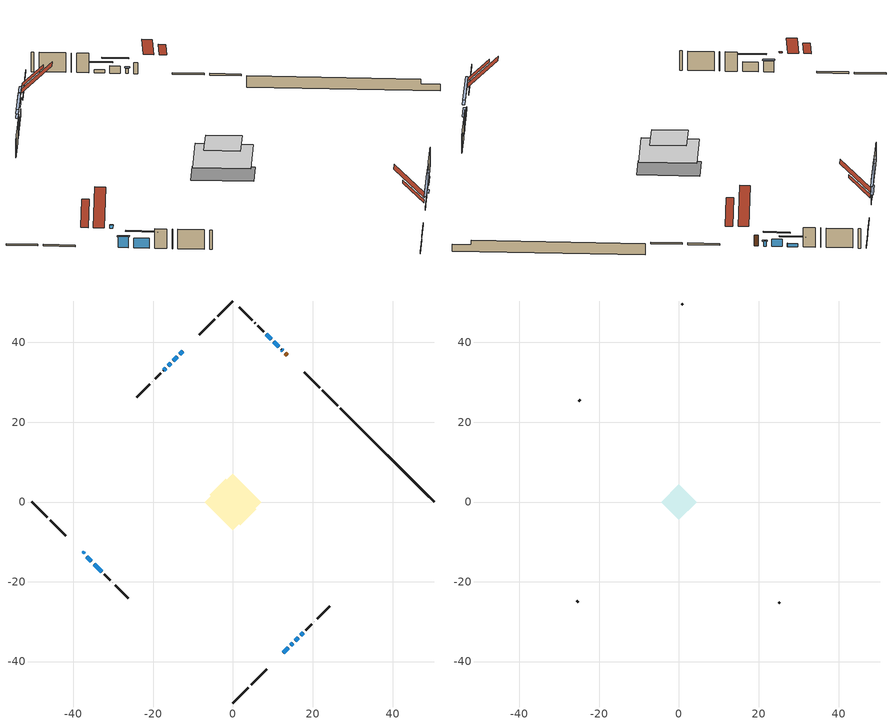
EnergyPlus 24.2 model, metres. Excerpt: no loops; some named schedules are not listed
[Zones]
conditioned space
 floor adiabatic (AdiabaticFloorConstruction): -7.03,0 0,7.03 7.03,0 0,-7.03 z1.83
 floor foundation (Slab1 construction): -5.88,1.78 -1.78,5.88 5.88,-1.78 1.78,-5.88 z-1.52
 wall outside (RimJoist1 construction): 0,-50.4 3.88,-46.52 / -50.4,0 -46.52,-3.88 / 0,50.4 -3.88,46.52 / 26.23,24.17 22.35,28.05 z0.61:0.91
 wall outside (RimJoist2 construction): 4.54,-45.87 8.42,-41.99 / -45.87,-4.54 -41.99,-8.42 / -4.54,45.87 -8.42,41.99 / 21.69,28.71 17.82,32.59 z0.61:0.91
 wall outside (AdiabaticWallConstruction 1): 13.61,36.79 13.14,37.26 z0.61:2.64
 wall outside (AdiabaticWallConstruction): -12.62,37.78 -13.3,37.1 / 15.65,-34.75 16.34,-34.06 z0.61:1.75; -13.96,36.44 -15,35.4 z0.61:1.17; -15.66,34.75 -16.27,34.13 z0.61:1.15; -16.92,33.48 -17.43,32.97 / 14.5,-35.91 15,-35.4 z0.61:0.99; 12.62,-37.78 13.84,-36.56 z0.61:1.14; 12.49,37.92 12.16,38.24 z0.61:1.5; -36.73,-13.67 -35.51,-14.9 z0.61:2.64; 11.51,38.9 10.23,40.17 z0.61:1.96; 9.57,40.83 8.32,42.09 z0.61:1.2; 16.99,-33.41 17.61,-32.8 z0.61:1.73; -34.85,-15.55 -32.95,-17.46 z0.61:2.44
 wall outside (Wall1 construction): 18.26,-32.14 19.74,-30.67 / -32.29,-18.11 -30.81,-19.59 / -18.08,32.32 -19.56,30.84 / 7.66,42.74 6.19,44.22 z0.61:4.27
 wall outside (Wall2 construction): 20.39,-30.01 20.42,-29.98 / -30.16,-20.25 -30.13,-20.27 / -20.22,30.19 -20.24,30.16 / 5.53,44.87 5.5,44.9 z0.61:4.27
 wall outside (Wall3 construction): 21.08,-29.32 24.3,-26.11 / -29.47,-20.93 -26.25,-24.15 / -20.9,29.5 -24.12,26.29 / 4.84,45.56 1.63,48.78 z0.61:4.27
 wall foundation (FoundationWall1 construction): 26.89,23.51,-1.52 26.89,23.51,0.61 48.05,2.35,0.61 48.05,2.35,-0.21 50.4,0,-0.21 50.4,0,-1.52
 window (WindowConstruction): -12.62,37.78 -13.3,37.1 z0.61:1.75
 window (WindowConstruction 8): -13.96,36.44 -15,35.4 z0.61:1.17
 window (WindowConstruction 9): -15.66,34.74 -16.27,34.13 z0.61:1.14
 window (WindowConstruction 10): -16.93,33.48 -17.43,32.98 z0.61:0.99
 window (WindowConstruction 11): 12.62,-37.78 13.84,-36.56 z0.61:1.14
 window (WindowConstruction 12): 14.5,-35.91 15,-35.4 z0.61:0.99
 window (WindowConstruction 1): 15.66,-34.75 16.34,-34.06 z0.61:1.75
 window (WindowConstruction 7): 12.49,37.92 12.16,38.24 z0.61:1.5
 window (WindowConstruction 2): -36.73,-13.68 -35.51,-14.9 z0.61:2.64
 window (WindowConstruction 3): 11.51,38.9 10.23,40.17 z0.61:1.96
 window (WindowConstruction 4): 9.57,40.83 8.32,42.09 z0.61:1.2
 window (WindowConstruction 5): 17,-33.41 17.61,-32.8 z0.61:1.73
 window (WindowConstruction 6): -34.85,-15.55 -32.95,-17.46 z0.61:2.44
 door (Door): 13.61,36.79 13.14,37.26 z0.61:2.64
 ceiling adiabatic (AdiabaticFloorConstruction): 0,-7.03 7.03,0 0,7.03 -7.03,0 z1.83
 roof outside (Roof1 construction): 9.99,-40.42,4.27 7.4,-37.84,7.92 6.49,-38.75,7.92 9.07,-41.33,4.27; -40.42,-9.99,4.27 -37.84,-7.4,7.92 -38.75,-6.49,7.92 -41.33,-9.07,4.27; -9.99,40.42,4.27 -7.4,37.84,7.92 -6.49,38.75,7.92 -9.07,41.33,4.27; 16.25,34.16,4.27 13.66,31.58,7.92 14.58,30.66,7.92 17.16,33.24,4.27
 roof outside (AdiabaticRoofConstruction): -37.38,-13.02,4.27 -37.1,-12.74,4.67 -37.5,-12.34,4.67 -37.79,-12.62,4.27
 skylight (SkylightConstruction): -37.38,-13.02,4.27 -37.1,-12.74,4.67 -37.5,-12.34,4.67 -37.78,-12.62,4.27
attic - vented
 floor to conditioned space (Floor1 construction Reversed): -4.44,0 0,4.44 4.44,0 0,-4.44 z4.27
 wall outside (Wall4 construction): 24.95,-25.45 25.27,-25.14 / -25.6,-24.81 -25.29,-25.12 / -24.77,25.63 -25.09,25.32 / 0.97,49.43 0.66,49.75 z0.61:4.27
 roof outside (Roof2 construction): 11.96,-38.44,4.27 8.23,-34.7,9.55 6.91,-36.02,9.55 10.64,-39.76,4.27; -38.44,-11.96,4.27 -34.7,-8.23,9.55 -36.02,-6.91,9.55 -39.76,-10.64,4.27; -11.96,38.44,4.27 -8.23,34.7,9.55 -6.91,36.02,9.55 -10.64,39.76,4.27; 14.27,36.14,4.27 10.53,32.4,9.55 11.85,31.08,9.55 15.59,34.81,4.27
shading: -14.31,36.09 -11.62,38.79 -11.91,39.08 -14.6,36.39 z3.17; -17.73,32.67 -11.23,39.17 -11.52,39.46 -18.02,32.96 z5.03; -19,31.41 -12.93,37.47 -13.22,37.76 -19.29,31.7 z5; -20.16,30.25 -14.2,36.21 -14.49,36.5 -20.45,30.54 z4.85; 16.57,-33.83 9.89,-40.51 10.18,-40.8 16.86,-34.13 z5; 17.73,-32.68 11.77,-38.63 12.06,-38.93 18.02,-32.97 z4.85; 16.48,-33.92 15.51,-34.89 15.8,-35.18 16.77,-34.21 z1.95; 12.02,38.38 12.63,37.78 12.92,38.07 12.31,38.67 z1.7; -35.36,-15.04 -36.87,-13.53 -37.16,-13.82 -35.65,-15.33 z2.84; 9.23,41.18 12.51,37.89 12.8,38.18 9.52,41.47 z3.38; 7.31,43.09 10.58,39.83 10.87,40.12 7.6,43.38 z2.62; 18.61,-31.79 15.99,-34.41 16.28,-34.7 18.9,-32.08 z3.15; -31.94,-18.46 -35.85,-14.55 -36.14,-14.84 -32.23,-18.75 z3.86
[Building]
Building 1: Terrain=Suburbs
[Site:Location]
Montreal Intl AP_QC: Latitude {deg}=45.47; Longitude {deg}=-73.74; Time Zone {hr}=-5; Elevation {m}=36; Keep Site Location Information=Yes
[Site:GroundTemperature:Shallow]
2.07863, -0.316383, -0.508184, 0.628371, 5.19101, 9.73239, 13.6695, 16.1636, 16.3755, 14.347, 10.5102, 6.10817
[Site:WaterMainsTemperature]
Calculation Method=Schedule; Temperature Schedule=mains temperature schedule
[Material] Roughness=Rough; Thermal Absorptance=0.9
Name | Thickness {m} | Conductivity {W/m-K} | Density {kg/m3} | Specific Heat {J/kg-K} | Solar Absorptance | Visible Absorptance
asphalt or fiberglass shingles | 0.00635 | 0.162714 | 1121.4 | 1465.45 | 0.4 | 0.4
asphalt or fiberglass shingles 1 | 0.00635 | 0.162714 | 1121.4 | 1465.45 | 0.7 | 0.7
ceiling loosefill ins | 0.0846667 | 0.0480833 | 16.02 | 1046.75 | 0.7 | 0.7
ceiling stud and cavity | 0.1397 | 0.112535 | 65.682 | 1177.47 | 0.7 | 0.7
concrete 4.0 in. | 0.1016 | 1.803125 | 2242.8 | 837.4 | 0.7 | 0.7
concrete 8.0 in. | 0.2032 | 1.803125 | 2242.8 | 837.4 | 0.7 | 0.7
door material | 0.04445 | 0.188738 | 512.64 | 1214.23 | 0.7 | 0.7
exterior vertical ins | 0.00103035 | 0.029427 | 32.04 | 1214.23 | 0.7 | 0.7
floor covering | 0.0127 | 0.0433444 | 54.468 | 1339.84 | 0.6 | 0.6
floor rigid ins; roof rigid ins 1; wall rigid ins 1 | 0.512978 | 0.029427 | 32.04 | 1214.23 | 0.7 | 0.7
floor stud and cavity | 0.1397 | 1.75129 | 37.0049 | 1207.88 | 0.7 | 0.7
furniture material conditioned space 1 | 0.1524 | 0.115458 | 640.8 | 1214.23 | 0.6 | 0.6
gypsum board | 0.0127 | 0.160291 | 801 | 837.4 | 0.6 | 0.6
osb sheathing 0.5 in. | 0.0127 | 0.115458 | 512.64 | 1214.23 | 0.7 | 0.7
osb sheathing 0.75 in. | 0.01905 | 0.115458 | 512.64 | 1214.23 | 0.7 | 0.7
osb sheathing 2.0 in. | 0.0508 | 0.115458 | 512.64 | 1214.23 | 0.7 | 0.7
rim joist rigid ins; roof rigid ins; wall rigid ins | 0.051816 | 0.029427 | 32.04 | 1214.23 | 0.7 | 0.7
rim joist stud and cavity | 0.0508 | 0.0451784 | 125.044 | 1163.47 | 0.6 | 0.6
rim joist stud and cavity 1 | 0.0508 | 0.081594 | 125.044 | 1163.47 | 0.6 | 0.6
roof stud and cavity | 0.2032 | 0.14526 | 78.34581 | 1123.46 | 0.7 | 0.7
roof stud and cavity 1 | 0.18415 | 1.7869 | 37.0049 | 1207.88 | 0.6 | 0.6
wall stud and cavity | 0.1397 | 0.101197 | 139.0536 | 1170.24 | 0.7 | 0.7
wall stud and cavity 1 | 0.1397 | 0.108238 | 139.0536 | 1170.24 | 0.7 | 0.7
wall stud and cavity 2 | 0.1397 | 0.370754 | 139.0536 | 1170.24 | 0.7 | 0.7
wall stud and cavity 3 | 0.0889 | 6.1454 | 50.32683 | 1063.81 | 0.6 | 0.6
wall stud and cavity 4 | 0.0889 | 0.380278 | 52.3479 | 1209.89 | 0.7 | 0.7
wall stud and cavity 5 | 0.0889 | 0.391764 | 83.0341 | 1211.67 | 0.7 | 0.7
wood siding | 0.0254 | 0.102417 | 544.68 | 1172.36 | 0.4 | 0.4
wood siding 1 | 0.00254 | 0.102417 | 544.68 | 1172.36 | 0.4 | 0.4
wood siding 2; wood siding 3; wood siding 4 | 0.0254 | 0.102417 | 544.68 | 1172.36 | 0.7 | 0.7
[WindowMaterial:SimpleGlazingSystem]
Name | U-Factor {W/m2-K} | Solar Heat Gain Coefficient
SkylightMaterial | 2.99852 | 0.4456
WindowMaterial | 3.8565 | 0.44
WindowMaterial 1 | 2.19795 | 0.39
WindowMaterial 2 | 3.18138 | 0.46
WindowMaterial 3 | 4.025702 | 0.44
WindowMaterial 4 | 3.98085 | 0.44
WindowMaterial 5 | 1.96572 | 0.44
WindowMaterial 6 | 2.643109 | 0.31
WindowMaterial 7 | 2.4069 | 0.33
WindowMaterial 8 | 2.54488 | 0.29
WindowMaterial 9 | 2.59939 | 0.27
[Construction]
AdiabaticFloorConstruction: floor stud and cavity, floor rigid ins, osb sheathing 0.75 in., floor covering
AdiabaticRoofConstruction: asphalt or fiberglass shingles 1, roof rigid ins 1, osb sheathing 0.75 in., roof stud and cavity 1
AdiabaticWallConstruction: wood siding 3, wall rigid ins 1, wall stud and cavity 4, gypsum board
AdiabaticWallConstruction 1: wood siding 4, wall rigid ins 1, wall stud and cavity 4, gypsum board
Door: door material
Floor1 construction Reversed: gypsum board, ceiling stud and cavity, ceiling loosefill ins
FoundationWall1 construction: concrete 8.0 in.
furniture construction conditioned space 1: furniture material conditioned space 1
PartitionWallConstruction: gypsum board, wall stud and cavity 5, gypsum board
RimJoist1 construction: wood siding 2, osb sheathing 2.0 in., rim joist stud and cavity
RimJoist2 construction: wood siding 2, rim joist rigid ins, osb sheathing 2.0 in., rim joist stud and cavity 1
Roof1 construction: asphalt or fiberglass shingles, roof rigid ins, osb sheathing 0.75 in., roof stud and cavity, gypsum board
Roof2 construction: asphalt or fiberglass shingles
SkylightConstruction: SkylightMaterial
Slab1 construction: concrete 4.0 in.
Wall1 construction: wood siding, osb sheathing 0.5 in., wall stud and cavity, gypsum board
Wall2 construction: wood siding, osb sheathing 0.5 in., wall stud and cavity 1, gypsum board
Wall3 construction: wood siding, wall rigid ins, osb sheathing 0.5 in., wall stud and cavity 2, gypsum board
Wall4 construction: wood siding 1, wall stud and cavity 3
WindowConstruction; WindowConstruction 1: WindowMaterial
WindowConstruction 10; WindowConstruction 12: WindowMaterial 9
WindowConstruction 11; WindowConstruction 9: WindowMaterial 8
WindowConstruction 2: WindowMaterial 1
WindowConstruction 3: WindowMaterial 2
WindowConstruction 4: WindowMaterial 3
WindowConstruction 5: WindowMaterial 4
WindowConstruction 6: WindowMaterial 5
WindowConstruction 7: WindowMaterial 6
WindowConstruction 8: WindowMaterial 7
[Zone] Multiplier=1; Part of Total Floor Area=Yes
Name | Volume {m3}
attic - vented | 29.257
conditioned space | 384
[Space]
Name | Zone | Volume {m3}
attic - vented 1 | attic - vented | 29.257
conditioned space 1 | conditioned space | 384
[ZoneInfiltration:EffectiveLeakageArea]
infil attic - vented 1: Zone or Space=attic - vented 1; Schedule=Always On Discrete; Effective Air Leakage Area {cm2}=1580; Stack Coefficient=0.000621849; Wind Coefficient=1.68486e-05
[ZoneMixing]
whole house fan mix: Zone or Space=attic - vented; Schedule=Always On Continuous; Design Flow Rate Calculation Method=Flow/Zone; Design Flow Rate {m3/s}=0; Source Zone or Space=conditioned space
[SurfaceProperty:ExposedFoundationPerimeter]
Slab1: Exposed Perimeter Calculation Method=TotalExposedPerimeter; Total Exposed Perimeter {m}=33.255
[InternalMass] Zone or ZoneList=conditioned space; Space or SpaceList=conditioned space 1
Name | Construction | Surface Area {m2}
furniture mass conditioned space 1 | furniture construction conditioned space 1 | 64.6798
partition wall mass | PartitionWallConstruction | 161.7
[Lights]
interior lighting: Zone or ZoneList or Space or SpaceList=conditioned space 1; Schedule=interior lighting schedule; Design Level Calculation Method=LightingLevel; Lighting Level {W}=343.2; Return Air Fraction=0; Fraction Radiant=0.6; Fraction Visible=0.2; Fraction Replaceable=1
[People]
occupants: Zone or ZoneList or Space or SpaceList=conditioned space 1; Number of People Schedule=occupants schedule; Number of People Calculation Method=People; Number of People=3; Fraction Radiant=0.314171; Sensible Heat Fraction=0.56303; Activity Level Schedule=occupants activity schedule; Carbon Dioxide Generation Rate {m3/s-W}=0; Enable ASHRAE 55 Comfort Warnings=No; Mean Radiant Temperature Calculation Type=EnclosureAveraged
[ElectricEquipment] Zone or ZoneList or Space or SpaceList=conditioned space 1; Design Level Calculation Method=EquipmentLevel
Name | Schedule | Design Level {W} | Fraction Latent | Fraction Radiant | Fraction Lost
clothes dryer | clothes dryer schedule | 140.772 | 0.015 | 0.081 | 0.85
clothes washer | clothes washer schedule | 32.1985 | 0.03 | 0.162 | 0.7
cooking range | cooking range schedule | 215.147 | 0.08 | 0.432 | 0.2
dishwasher | dishwasher schedule | 66.8632 | 0.3 | 0.18 | 0.4
fridge | fridge schedule | 72.9452 | 0 | 0.6 | 0
mech vent bath fan 0 | mech vent bath fan 0 schedule | 50.2 | 0 | 0 | 1
mech vent house fan | mech vent house fan schedule | 0 | 0 | 0 | 1
mech vent house fan cfis | mech vent house fan cfis schedule | 0 | 0 | 0 | 0
mech vent range fan 0 | mech vent range fan 0 schedule | 57 | 0 | 0 | 1
misc plug loads | misc plug loads schedule | 494.7 | 0.045 | 0.513 | 0.1
whole house fan | Always On Discrete | 0 | 0 | 0 | 1
[OtherEquipment] Zone or ZoneList or Space or SpaceList=conditioned space 1; Design Level Calculation Method=EquipmentLevel
Name | Fuel Type | Schedule | Design Level {W} | Fraction Latent | Fraction Radiant | Fraction Lost
clothes dryer 1 | Electricity | clothes dryer schedule | 0 | 0.015 | 0.081 | 0.85
cooking range 1 | Electricity | cooking range schedule | 0 | 0.08 | 0.432 | 0.2
general water use latent | None | general water use schedule | 62.594 | 1 | 0 | 0
general water use sensible | None | general water use schedule | -61.6891 | 0 | 0.6 | 0
mech vent house fan latent load | None | Always On Discrete | 0 | 1 | 0 | 0
mech vent house fan sensible load | None | Always On Discrete | 0 | 0 | 0 | 0
water heater energy adjustment1 | Electricity | Always On Discrete | 0.01 | 0 | 0 | 1
[ZoneInfiltration:DesignFlowRate] Zone or ZoneList or Space or SpaceList=conditioned space 1; Schedule=Always On Discrete; Design Flow Rate Calculation Method=Flow/Zone; Design Flow Rate {m3/s}=0
infil flow; natural vent flow; whole house fan flow
[Foundation:Kiva]
Foundation Kiva 1: Initial Indoor Air Temperature {C}=18; Wall Height Above Grade {m}=0.609996; Wall Depth Below Slab {m}=0.2032; Custom Block Material Name 1=exterior vertical ins; Custom Block Depth 1 {m}=2.13; Custom Block X Position 1 {m}=0.2032; Custom Block Z Position 1 {m}=0
[Foundation:Kiva:Settings]
Soil Conductivity {W/m-K}=0.849921; Soil Density {kg/m3}=1842.3; Soil Specific Heat {J/kg-K}=418.7; Ground Solar Absorptivity=0.9; Ground Thermal Absorptivity=0.9; Ground Surface Roughness {m}=0.03; Far-Field Width {m}=40; Deep-Ground Boundary Condition=ZeroFlux; Deep-Ground Depth {m}=40; Minimum Cell Dimension {m}=0.2; Maximum Cell Growth Coefficient=3; Simulation Timestep=Timestep
[Exterior:Lights]
exterior lighting: Schedule=exterior lighting schedule; Design Level {W}=75.6
[Schedule:Constant]
Name | Hourly Value
Always On Continuous; mech vent house fan schedule; mech vent house fan cfis schedule; Always On Discrete | 1
occupants activity schedule | 117.228
fridge schedule | 0
[Schedule:Week:Daily]
interior lighting schedule Week Rule - Jan1-Jan27: interior lighting schedule day, interior lighting schedule day, interior lighting schedule day, interior lighting schedule day, interior lighting schedule day, interior lighting schedule day, interior lighting schedule day, interior lighting schedule default day, interior lighting schedule default day, interior lighting schedule default day, interior lighting schedule default day, interior lighting schedule default day
interior lighting schedule Week Rule - Jan28-Feb3: interior lighting schedule day, interior lighting schedule day, interior lighting schedule day, interior lighting schedule day, interior lighting schedule day 1, interior lighting schedule day 1, interior lighting schedule day 1, interior lighting schedule default day, interior lighting schedule default day, interior lighting schedule default day, interior lighting schedule default day, interior lighting schedule default day
interior lighting schedule Week Rule - Feb4-Feb24: interior lighting schedule day 1, interior lighting schedule day 1, interior lighting schedule day 1, interior lighting schedule day 1, interior lighting schedule day 1, interior lighting schedule day 1, interior lighting schedule day 1, interior lighting schedule default day, interior lighting schedule default day, interior lighting schedule default day, interior lighting schedule default day, interior lighting schedule default day
interior lighting schedule Week Rule - Feb25-Mar3: interior lighting schedule day 1, interior lighting schedule day 1, interior lighting schedule day 1, interior lighting schedule day 1, interior lighting schedule day 2, interior lighting schedule day 2, interior lighting schedule day 2, interior lighting schedule default day, interior lighting schedule default day, interior lighting schedule default day, interior lighting schedule default day, interior lighting schedule default day
interior lighting schedule Week Rule - Mar4-Mar31: interior lighting schedule day 2, interior lighting schedule day 2, interior lighting schedule day 2, interior lighting schedule day 2, interior lighting schedule day 2, interior lighting schedule day 2, interior lighting schedule day 2, interior lighting schedule default day, interior lighting schedule default day, interior lighting schedule default day, interior lighting schedule default day, interior lighting schedule default day
interior lighting schedule Week Rule - Apr1-Apr28: interior lighting schedule day 3, interior lighting schedule day 3, interior lighting schedule day 3, interior lighting schedule day 3, interior lighting schedule day 3, interior lighting schedule day 3, interior lighting schedule day 3, interior lighting schedule default day, interior lighting schedule default day, interior lighting schedule default day, interior lighting schedule default day, interior lighting schedule default day
interior lighting schedule Week Rule - Apr29-May5: interior lighting schedule day 3, interior lighting schedule day 3, interior lighting schedule day 4, interior lighting schedule day 4, interior lighting schedule day 4, interior lighting schedule day 4, interior lighting schedule day 4, interior lighting schedule default day, interior lighting schedule default day, interior lighting schedule default day, interior lighting schedule default day, interior lighting schedule default day
interior lighting schedule Week Rule - May6-May26: interior lighting schedule day 4, interior lighting schedule day 4, interior lighting schedule day 4, interior lighting schedule day 4, interior lighting schedule day 4, interior lighting schedule day 4, interior lighting schedule day 4, interior lighting schedule default day, interior lighting schedule default day, interior lighting schedule default day, interior lighting schedule default day, interior lighting schedule default day
interior lighting schedule Week Rule - May27-Jun2: interior lighting schedule day 4, interior lighting schedule day 4, interior lighting schedule day 4, interior lighting schedule day 4, interior lighting schedule day 4, interior lighting schedule day 5, interior lighting schedule day 5, interior lighting schedule default day, interior lighting schedule default day, interior lighting schedule default day, interior lighting schedule default day, interior lighting schedule default day
interior lighting schedule Week Rule - Jun3-Jun30: interior lighting schedule day 5, interior lighting schedule day 5, interior lighting schedule day 5, interior lighting schedule day 5, interior lighting schedule day 5, interior lighting schedule day 5, interior lighting schedule day 5, interior lighting schedule default day, interior lighting schedule default day, interior lighting schedule default day, interior lighting schedule default day, interior lighting schedule default day
interior lighting schedule Week Rule - Jul1-Jul28: interior lighting schedule day 6, interior lighting schedule day 6, interior lighting schedule day 6, interior lighting schedule day 6, interior lighting schedule day 6, interior lighting schedule day 6, interior lighting schedule day 6, interior lighting schedule default day, interior lighting schedule default day, interior lighting schedule default day, interior lighting schedule default day, interior lighting schedule default day
interior lighting schedule Week Rule - Jul29-Aug4: interior lighting schedule day 6, interior lighting schedule day 6, interior lighting schedule day 6, interior lighting schedule day 7, interior lighting schedule day 7, interior lighting schedule day 7, interior lighting schedule day 7, interior lighting schedule default day, interior lighting schedule default day, interior lighting schedule default day, interior lighting schedule default day, interior lighting schedule default day
interior lighting schedule Week Rule - Aug5-Aug25: interior lighting schedule day 7, interior lighting schedule day 7, interior lighting schedule day 7, interior lighting schedule day 7, interior lighting schedule day 7, interior lighting schedule day 7, interior lighting schedule day 7, interior lighting schedule default day, interior lighting schedule default day, interior lighting schedule default day, interior lighting schedule default day, interior lighting schedule default day
interior lighting schedule Week Rule - Aug26-Sep1: interior lighting schedule day 7, interior lighting schedule day 7, interior lighting schedule day 7, interior lighting schedule day 7, interior lighting schedule day 7, interior lighting schedule day 7, interior lighting schedule day 8, interior lighting schedule default day, interior lighting schedule default day, interior lighting schedule default day, interior lighting schedule default day, interior lighting schedule default day
interior lighting schedule Week Rule - Sep2-Sep29: interior lighting schedule day 8, interior lighting schedule day 8, interior lighting schedule day 8, interior lighting schedule day 8, interior lighting schedule day 8, interior lighting schedule day 8, interior lighting schedule day 8, interior lighting schedule default day, interior lighting schedule default day, interior lighting schedule default day, interior lighting schedule default day, interior lighting schedule default day
interior lighting schedule Week Rule - Sep30-Oct6: interior lighting schedule day 8, interior lighting schedule day 9, interior lighting schedule day 9, interior lighting schedule day 9, interior lighting schedule day 9, interior lighting schedule day 9, interior lighting schedule day 9, interior lighting schedule default day, interior lighting schedule default day, interior lighting schedule default day, interior lighting schedule default day, interior lighting schedule default day
interior lighting schedule Week Rule - Oct7-Oct27: interior lighting schedule day 9, interior lighting schedule day 9, interior lighting schedule day 9, interior lighting schedule day 9, interior lighting schedule day 9, interior lighting schedule day 9, interior lighting schedule day 9, interior lighting schedule default day, interior lighting schedule default day, interior lighting schedule default day, interior lighting schedule default day, interior lighting schedule default day
interior lighting schedule Week Rule - Oct28-Nov3: interior lighting schedule day 9, interior lighting schedule day 9, interior lighting schedule day 9, interior lighting schedule day 9, interior lighting schedule day 10, interior lighting schedule day 10, interior lighting schedule day 10, interior lighting schedule default day, interior lighting schedule default day, interior lighting schedule default day, interior lighting schedule default day, interior lighting schedule default day
interior lighting schedule Week Rule - Nov4-Nov24: interior lighting schedule day 10, interior lighting schedule day 10, interior lighting schedule day 10, interior lighting schedule day 10, interior lighting schedule day 10, interior lighting schedule day 10, interior lighting schedule day 10, interior lighting schedule default day, interior lighting schedule default day, interior lighting schedule default day, interior lighting schedule default day, interior lighting schedule default day
interior lighting schedule Week Rule - Nov25-Dec1: interior lighting schedule day 10, interior lighting schedule day 10, interior lighting schedule day 10, interior lighting schedule day 10, interior lighting schedule day 10, interior lighting schedule day 10, interior lighting schedule day 11, interior lighting schedule default day, interior lighting schedule default day, interior lighting schedule default day, interior lighting schedule default day, interior lighting schedule default day
interior lighting schedule Week Rule - Dec2-Dec31: interior lighting schedule day 11, interior lighting schedule day 11, interior lighting schedule day 11, interior lighting schedule day 11, interior lighting schedule day 11, interior lighting schedule day 11, interior lighting schedule day 11, interior lighting schedule default day, interior lighting schedule default day, interior lighting schedule default day, interior lighting schedule default day, interior lighting schedule default day
occupants schedule Week Rule - Jan1-Dec31: occupants schedule day, occupants schedule day, occupants schedule day, occupants schedule day, occupants schedule day, occupants schedule day, occupants schedule day, occupants schedule default day, occupants schedule default day, occupants schedule default day, occupants schedule default day, occupants schedule default day
clothes dryer schedule Week Rule - Jan1-Dec31: clothes dryer schedule day, clothes dryer schedule day, clothes dryer schedule day, clothes dryer schedule day, clothes dryer schedule day, clothes dryer schedule day, clothes dryer schedule day, clothes dryer schedule default day, clothes dryer schedule default day, clothes dryer schedule default day, clothes dryer schedule default day, clothes dryer schedule default day
clothes washer schedule Week Rule - Jan1-Dec31: clothes washer schedule day, clothes washer schedule day, clothes washer schedule day, clothes washer schedule day, clothes washer schedule day, clothes washer schedule day, clothes washer schedule day, clothes washer schedule default day, clothes washer schedule default day, clothes washer schedule default day, clothes washer schedule default day, clothes washer schedule default day
cooking range schedule Week Rule - Jan1-Dec31: cooking range schedule day, cooking range schedule day, cooking range schedule day, cooking range schedule day, cooking range schedule day, cooking range schedule day, cooking range schedule day, cooking range schedule default day, cooking range schedule default day, cooking range schedule default day, cooking range schedule default day, cooking range schedule default day
dishwasher schedule Week Rule - Jan1-Dec31: dishwasher schedule day, dishwasher schedule day, dishwasher schedule day, dishwasher schedule day, dishwasher schedule day, dishwasher schedule day, dishwasher schedule day, dishwasher schedule default day, dishwasher schedule default day, dishwasher schedule default day, dishwasher schedule default day, dishwasher schedule default day
mech vent bath fan 0 schedule Week Rule - Jan1-Dec31: mech vent bath fan 0 schedule day, mech vent bath fan 0 schedule day, mech vent bath fan 0 schedule day, mech vent bath fan 0 schedule day, mech vent bath fan 0 schedule day, mech vent bath fan 0 schedule day, mech vent bath fan 0 schedule day, mech vent bath fan 0 schedule default day, mech vent bath fan 0 schedule default day, mech vent bath fan 0 schedule default day, mech vent bath fan 0 schedule default day, mech vent bath fan 0 schedule default day
mech vent range fan 0 schedule Week Rule - Jan1-Dec31: mech vent range fan 0 schedule day, mech vent range fan 0 schedule day, mech vent range fan 0 schedule day, mech vent range fan 0 schedule day, mech vent range fan 0 schedule day, mech vent range fan 0 schedule day, mech vent range fan 0 schedule day, mech vent range fan 0 schedule default day, mech vent range fan 0 schedule default day, mech vent range fan 0 schedule default day, mech vent range fan 0 schedule default day, mech vent range fan 0 schedule default day
misc plug loads schedule Week Rule - Jan1-Dec31: misc plug loads schedule day, misc plug loads schedule day, misc plug loads schedule day, misc plug loads schedule day, misc plug loads schedule day, misc plug loads schedule day, misc plug loads schedule day, misc plug loads schedule default day, misc plug loads schedule default day, misc plug loads schedule default day, misc plug loads schedule default day, misc plug loads schedule default day
general water use schedule Week Rule - Jan1-Dec31: general water use schedule day, general water use schedule day, general water use schedule day, general water use schedule day, general water use schedule day, general water use schedule day, general water use schedule day, general water use schedule default day, general water use schedule default day, general water use schedule default day, general water use schedule default day, general water use schedule default day
exterior lighting schedule Week Rule - Jan1-Jan27: exterior lighting schedule day, exterior lighting schedule day, exterior lighting schedule day, exterior lighting schedule day, exterior lighting schedule day, exterior lighting schedule day, exterior lighting schedule day, exterior lighting schedule default day, exterior lighting schedule default day, exterior lighting schedule default day, exterior lighting schedule default day, exterior lighting schedule default day
exterior lighting schedule Week Rule - Jan28-Feb3: exterior lighting schedule day, exterior lighting schedule day, exterior lighting schedule day, exterior lighting schedule day, exterior lighting schedule day 1, exterior lighting schedule day 1, exterior lighting schedule day 1, exterior lighting schedule default day, exterior lighting schedule default day, exterior lighting schedule default day, exterior lighting schedule default day, exterior lighting schedule default day
exterior lighting schedule Week Rule - Feb4-Feb24: exterior lighting schedule day 1, exterior lighting schedule day 1, exterior lighting schedule day 1, exterior lighting schedule day 1, exterior lighting schedule day 1, exterior lighting schedule day 1, exterior lighting schedule day 1, exterior lighting schedule default day, exterior lighting schedule default day, exterior lighting schedule default day, exterior lighting schedule default day, exterior lighting schedule default day
exterior lighting schedule Week Rule - Feb25-Mar3: exterior lighting schedule day 1, exterior lighting schedule day 1, exterior lighting schedule day 1, exterior lighting schedule day 1, exterior lighting schedule day 2, exterior lighting schedule day 2, exterior lighting schedule day 2, exterior lighting schedule default day, exterior lighting schedule default day, exterior lighting schedule default day, exterior lighting schedule default day, exterior lighting schedule default day
exterior lighting schedule Week Rule - Mar4-Mar31: exterior lighting schedule day 2, exterior lighting schedule day 2, exterior lighting schedule day 2, exterior lighting schedule day 2, exterior lighting schedule day 2, exterior lighting schedule day 2, exterior lighting schedule day 2, exterior lighting schedule default day, exterior lighting schedule default day, exterior lighting schedule default day, exterior lighting schedule default day, exterior lighting schedule default day
exterior lighting schedule Week Rule - Apr1-Apr28: exterior lighting schedule day 3, exterior lighting schedule day 3, exterior lighting schedule day 3, exterior lighting schedule day 3, exterior lighting schedule day 3, exterior lighting schedule day 3, exterior lighting schedule day 3, exterior lighting schedule default day, exterior lighting schedule default day, exterior lighting schedule default day, exterior lighting schedule default day, exterior lighting schedule default day
exterior lighting schedule Week Rule - Apr29-May5: exterior lighting schedule day 3, exterior lighting schedule day 3, exterior lighting schedule day 4, exterior lighting schedule day 4, exterior lighting schedule day 4, exterior lighting schedule day 4, exterior lighting schedule day 4, exterior lighting schedule default day, exterior lighting schedule default day, exterior lighting schedule default day, exterior lighting schedule default day, exterior lighting schedule default day
exterior lighting schedule Week Rule - May6-May26: exterior lighting schedule day 4, exterior lighting schedule day 4, exterior lighting schedule day 4, exterior lighting schedule day 4, exterior lighting schedule day 4, exterior lighting schedule day 4, exterior lighting schedule day 4, exterior lighting schedule default day, exterior lighting schedule default day, exterior lighting schedule default day, exterior lighting schedule default day, exterior lighting schedule default day
exterior lighting schedule Week Rule - May27-Jun2: exterior lighting schedule day 4, exterior lighting schedule day 4, exterior lighting schedule day 4, exterior lighting schedule day 4, exterior lighting schedule day 4, exterior lighting schedule day 5, exterior lighting schedule day 5, exterior lighting schedule default day, exterior lighting schedule default day, exterior lighting schedule default day, exterior lighting schedule default day, exterior lighting schedule default day
exterior lighting schedule Week Rule - Jun3-Jun30: exterior lighting schedule day 5, exterior lighting schedule day 5, exterior lighting schedule day 5, exterior lighting schedule day 5, exterior lighting schedule day 5, exterior lighting schedule day 5, exterior lighting schedule day 5, exterior lighting schedule default day, exterior lighting schedule default day, exterior lighting schedule default day, exterior lighting schedule default day, exterior lighting schedule default day
exterior lighting schedule Week Rule - Jul1-Jul28: exterior lighting schedule day 6, exterior lighting schedule day 6, exterior lighting schedule day 6, exterior lighting schedule day 6, exterior lighting schedule day 6, exterior lighting schedule day 6, exterior lighting schedule day 6, exterior lighting schedule default day, exterior lighting schedule default day, exterior lighting schedule default day, exterior lighting schedule default day, exterior lighting schedule default day
[Schedule:Year]
interior lighting schedule: interior lighting schedule Week Rule - Jan1-Jan27, 1, 1, 1, 27, interior lighting schedule Week Rule - Jan28-Feb3, 1, 28, 2, 3, interior lighting schedule Week Rule - Feb4-Feb24, 2, 4, 2, 24, interior lighting schedule Week Rule - Feb25-Mar3, 2, 25, 3, 3, interior lighting schedule Week Rule - Mar4-Mar31, 3, 4, 3, 31, interior lighting schedule Week Rule - Apr1-Apr28, 4, 1, 4, 28, interior lighting schedule Week Rule - Apr29-May5, 4, 29, 5, 5, interior lighting schedule Week Rule - May6-May26, 5, 6, 5, 26, interior lighting schedule Week Rule - May27-Jun2, 5, 27, 6, 2, interior lighting schedule Week Rule - Jun3-Jun30, 6, 3, 6, 30, interior lighting schedule Week Rule - Jul1-Jul28, 7, 1, 7, 28, interior lighting schedule Week Rule - Jul29-Aug4, 7, 29, 8, 4, interior lighting schedule Week Rule - Aug5-Aug25, 8, 5, 8, 25, interior lighting schedule Week Rule - Aug26-Sep1, 8, 26, 9, 1, interior lighting schedule Week Rule - Sep2-Sep29, 9, 2, 9, 29, interior lighting schedule Week Rule - Sep30-Oct6, 9, 30, 10, 6, interior lighting schedule Week Rule - Oct7-Oct27, 10, 7, 10, 27, interior lighting schedule Week Rule - Oct28-Nov3, 10, 28, 11, 3, interior lighting schedule Week Rule - Nov4-Nov24, 11, 4, 11, 24, interior lighting schedule Week Rule - Nov25-Dec1, 11, 25, 12, 1, interior lighting schedule Week Rule - Dec2-Dec31, 12, 2, 12, 31
occupants schedule: occupants schedule Week Rule - Jan1-Dec31, 1, 1, 12, 31
clothes dryer schedule: clothes dryer schedule Week Rule - Jan1-Dec31, 1, 1, 12, 31
clothes washer schedule: clothes washer schedule Week Rule - Jan1-Dec31, 1, 1, 12, 31
cooking range schedule: cooking range schedule Week Rule - Jan1-Dec31, 1, 1, 12, 31
dishwasher schedule: dishwasher schedule Week Rule - Jan1-Dec31, 1, 1, 12, 31
mech vent bath fan 0 schedule: mech vent bath fan 0 schedule Week Rule - Jan1-Dec31, 1, 1, 12, 31
mech vent range fan 0 schedule: mech vent range fan 0 schedule Week Rule - Jan1-Dec31, 1, 1, 12, 31
misc plug loads schedule: misc plug loads schedule Week Rule - Jan1-Dec31, 1, 1, 12, 31
general water use schedule: general water use schedule Week Rule - Jan1-Dec31, 1, 1, 12, 31
exterior lighting schedule: exterior lighting schedule Week Rule - Jan1-Jan27, 1, 1, 1, 27, exterior lighting schedule Week Rule - Jan28-Feb3, 1, 28, 2, 3, exterior lighting schedule Week Rule - Feb4-Feb24, 2, 4, 2, 24, exterior lighting schedule Week Rule - Feb25-Mar3, 2, 25, 3, 3, exterior lighting schedule Week Rule - Mar4-Mar31, 3, 4, 3, 31, exterior lighting schedule Week Rule - Apr1-Apr28, 4, 1, 4, 28, exterior lighting schedule Week Rule - Apr29-May5, 4, 29, 5, 5, exterior lighting schedule Week Rule - May6-May26, 5, 6, 5, 26, exterior lighting schedule Week Rule - May27-Jun2, 5, 27, 6, 2, exterior lighting schedule Week Rule - Jun3-Jun30, 6, 3, 6, 30, exterior lighting schedule Week Rule - Jul1-Jul28, 7, 1, 7, 28, exterior lighting schedule Week Rule - Jul29-Aug4, 7, 29, 8, 4, exterior lighting schedule Week Rule - Aug5-Aug25, 8, 5, 8, 25, exterior lighting schedule Week Rule - Aug26-Sep1, 8, 26, 9, 1, exterior lighting schedule Week Rule - Sep2-Sep29, 9, 2, 9, 29, exterior lighting schedule Week Rule - Sep30-Oct6, 9, 30, 10, 6, exterior lighting schedule Week Rule - Oct7-Oct27, 10, 7, 10, 27, exterior lighting schedule Week Rule - Oct28-Nov3, 10, 28, 11, 3, exterior lighting schedule Week Rule - Nov4-Nov24, 11, 4, 11, 24, exterior lighting schedule Week Rule - Nov25-Dec1, 11, 25, 12, 1, exterior lighting schedule Week Rule - Dec2-Dec31, 12, 2, 12, 31
[Schedule:Compact]
mains temperature schedule: Through: 01/01, For: AllDays, Until: 24:00, 6.56833, Through: 01/02, For: AllDays, Until: 24:00, 6.48722, Through: 01/03, For: AllDays, Until: 24:00, 6.40722, Through: 01/04, For: AllDays, Until: 24:00, 6.32889, Through: 01/05, For: AllDays, Until: 24:00, 6.25167, Through: 01/06, For: AllDays, Until: 24:00, 6.17611, Through: 01/07, For: AllDays, Until: 24:00, 6.10222, Through: 01/08, For: AllDays, Until: 24:00, 6.02944, Through: 01/09, For: AllDays, Until: 24:00, 5.95833, Through: 01/10, For: AllDays, Until: 24:00, 5.88889, Through: 01/11, For: AllDays, Until: 24:00, 5.82056, Through: 01/12, For: AllDays, Until: 24:00, 5.75444, Through: 01/13, For: AllDays, Until: 24:00, 5.68944, Through: 01/14, For: AllDays, Until: 24:00, 5.62611, Through: 01/15, For: AllDays, Until: 24:00, 5.56444, Through: 01/16, For: AllDays, Until: 24:00, 5.50444, Through: 01/17, For: AllDays, Until: 24:00, 5.44611, Through: 01/18, For: AllDays, Until: 24:00, 5.38944, Through: 01/19, For: AllDays, Until: 24:00, 5.33389, Through: 01/20, For: AllDays, Until: 24:00, 5.28111, Through: 01/21, For: AllDays, Until: 24:00, 5.22944, Through: 01/22, For: AllDays, Until: 24:00, 5.17944, Through: 01/23, For: AllDays, Until: 24:00, 5.13111, Through: 01/24, For: AllDays, Until: 24:00, 5.085, Through: 01/25, For: AllDays, Until: 24:00, 5.04056, Through: 01/26, For: AllDays, Until: 24:00, 4.99778, Through: 01/27, For: AllDays, Until: 24:00, 4.95667, Through: 01/28, For: AllDays, Until: 24:00, 4.91778, Through: 01/29, For: AllDays, Until: 24:00, 4.88056, Through: 01/30, For: AllDays, Until: 24:00, 4.845, Through: 01/31, For: AllDays, Until: 24:00, 4.81167, Through: 02/01, For: AllDays, Until: 24:00, 4.77944, Through: 02/02, For: AllDays, Until: 24:00, 4.75, Through: 02/03, For: AllDays, Until: 24:00, 4.72167, Through: 02/04, For: AllDays, Until: 24:00, 4.69611, Through: 02/05, For: AllDays, Until: 24:00, 4.67167, Through: 02/06, For: AllDays, Until: 24:00, 4.64944, Through: 02/07, For: AllDays, Until: 24:00, 4.62889, Through: 02/08, For: AllDays, Until: 24:00, 4.61056, Through: 02/09, For: AllDays, Until: 24:00, 4.59389, Through: 02/10, For: AllDays, Until: 24:00, 4.57944, Through: 02/11, For: AllDays, Until: 24:00, 4.56667, Through: 02/12, For: AllDays, Until: 24:00, 4.55611, Through: 02/13, For: AllDays, Until: 24:00, 4.54722, Through: 02/14, For: AllDays, Until: 24:00, 4.54056, Through: 02/15, For: AllDays, Until: 24:00, 4.53556, Through: 02/16, For: AllDays, Until: 24:00, 4.53278, Through: 02/17, For: AllDays, Until: 24:00, 4.53167, Through: 02/18, For: AllDays, Until: 24:00, 4.53278, Through: 02/19, For: AllDays, Until: 24:00, 4.53556, Through: 02/20, For: AllDays, Until: 24:00, 4.54056, Through: 02/21, For: AllDays, Until: 24:00, 4.54722, Through: 02/22, For: AllDays, Until: 24:00, 4.55611, Through: 02/23, For: AllDays, Until: 24:00, 4.56667, Through: 02/24, For: AllDays, Until: 24:00, 4.57944, Through: 02/25, For: AllDays, Until: 24:00, 4.59389, Through: 02/26, For: AllDays, Until: 24:00, 4.61056, Through: 02/27, For: AllDays, Until: 24:00, 4.62889, Through: 02/28, For: AllDays, Until: 24:00, 4.64889, Through: 03/01, For: AllDays, Until: 24:00, 4.67111, Through: 03/02, For: AllDays, Until: 24:00, 4.69556, Through: 03/03, For: AllDays, Until: 24:00, 4.72167, Through: 03/04, For: AllDays, Until: 24:00, 4.74944, Through: 03/05, For: AllDays, Until: 24:00, 4.77944, Through: 03/06, For: AllDays, Until: 24:00, 4.81111, Through: 03/07, For: AllDays, Until: 24:00, 4.84444, Through: 03/08, For: AllDays, Until: 24:00, 4.88, Through: 03/09, For: AllDays, Until: 24:00, 4.91722, Through: 03/10, For: AllDays, Until: 24:00, 4.95611, Through: 03/11, For: AllDays, Until: 24:00, 4.99722, Through: 03/12, For: AllDays, Until: 24:00, 5.04, Through: 03/13, For: AllDays, Until: 24:00, 5.08444, Through: 03/14, For: AllDays, Until: 24:00, 5.13056, Through: 03/15, For: AllDays, Until: 24:00, 5.17889, Through: 03/16, For: AllDays, Until: 24:00, 5.22833, Through: 03/17, For: AllDays, Until: 24:00, 5.28, Through: 03/18, For: AllDays, Until: 24:00, 5.33333, Through: 03/19, For: AllDays, Until: 24:00, 5.38833, Through: 03/20, For: AllDays, Until: 24:00, 5.445, Through: 03/21, For: AllDays, Until: 24:00, 5.50333, Through: 03/22, For: AllDays, Until: 24:00, 5.56333, Through: 03/23, For: AllDays, Until: 24:00, 5.625, Through: 03/24, For: AllDays, Until: 24:00, 5.68833, Through: 03/25, For: AllDays, Until: 24:00, 5.75333, Through: 03/26, For: AllDays, Until: 24:00, 5.81944, Through: 03/27, For: AllDays, Until: 24:00, 5.88778, Through: 03/28, For: AllDays, Until: 24:00, 5.95722, Through: 03/29, For: AllDays, Until: 24:00, 6.02833, Through: 03/30, For: AllDays, Until: 24:00, 6.10111, Through: 03/31, For: AllDays, Until: 24:00, 6.175, Through: 04/01, For: AllDays, Until: 24:00, 6.25056, Through: 04/02, For: AllDays, Until: 24:00, 6.32778, Through: 04/03, For: AllDays, Until: 24:00, 6.40611, Through: 04/04, For: AllDays, Until: 24:00, 6.48556, Through: 04/05, For: AllDays, Until: 24:00, 6.56722, Through: 04/06, For: AllDays, Until: 24:00, 6.64944, Through: 04/07, For: AllDays, Until: 24:00, 6.73333, Through: 04/08, For: AllDays, Until: 24:00, 6.81833, Through: 04/09, For: AllDays, Until: 24:00, 6.905, Through: 04/10, For: AllDays, Until: 24:00, 6.99278, Through: 04/11, For: AllDays, Until: 24:00, 7.08111, Through: 04/12, For: AllDays, Until: 24:00, 7.17167, Through: 04/13, For: AllDays, Until: 24:00, 7.26278, Through: 04/14, For: AllDays, Until: 24:00, 7.355, Through: 04/15, For: AllDays, Until: 24:00, 7.44833, Through: 04/16, For: AllDays, Until: 24:00, 7.54278, Through: 04/17, For: AllDays, Until: 24:00, 7.63889, Through: 04/18, For: AllDays, Until: 24:00, 7.735, Through: 04/19, For: AllDays, Until: 24:00, 7.83278, Through: 04/20, For: AllDays, Until: 24:00, 7.93167, Through: 04/21, For: AllDays, Until: 24:00, 8.03111, Through: 04/22, For: AllDays, Until: 24:00, 8.13167, Through: 04/23, For: AllDays, Until: 24:00, 8.23278, Through: 04/24, For: AllDays, Until: 24:00, 8.335, Through: 04/25, For: AllDays, Until: 24:00, 8.43778, Through: 04/26, For: AllDays, Until: 24:00, 8.54167, Through: 04/27, For: AllDays, Until: 24:00, 8.64611, Through: 04/28, For: AllDays, Until: 24:00, 8.75167, Through: 04/29, For: AllDays, Until: 24:00, 8.85778, Through: 04/30, For: AllDays, Until: 24:00, 8.96444, Through: 05/01, For: AllDays, Until: 24:00, 9.07167, Through: 05/02, For: AllDays, Until: 24:00, 9.17944, Through: 05/03, For: AllDays, Until: 24:00, 9.28778, Through: 05/04, For: AllDays, Until: 24:00, 9.39667, Through: 05/05, For: AllDays, Until: 24:00, 9.50667, Through: 05/06, For: AllDays, Until: 24:00, 9.61667, Through: 05/07, For: AllDays, Until: 24:00, 9.72667, Through: 05/08, For: AllDays, Until: 24:00, 9.83778, Through: 05/09, For: AllDays, Until: 24:00, 9.94889, Through: 05/10, For: AllDays, Until: 24:00, 10.0606, Through: 05/11, For: AllDays, Until: 24:00, 10.1722, Through: 05/12, For: AllDays, Until: 24:00, 10.2844, Through: 05/13, For: AllDays, Until: 24:00, 10.3967, Through: 05/14, For: AllDays, Until: 24:00, 10.5094, Through: 05/15, For: AllDays, Until: 24:00, 10.6222, Through: 05/16, For: AllDays, Until: 24:00, 10.735, Through: 05/17, For: AllDays, Until: 24:00, 10.8478, Through: 05/18, For: AllDays, Until: 24:00, 10.9611, Through: 05/19, For: AllDays, Until: 24:00, 11.0744, Through: 05/20, For: AllDays, Until: 24:00, 11.1872, Through: 05/21, For: AllDays, Until: 24:00, 11.3006, Through: 05/22, For: AllDays, Until: 24:00, 11.4133, Through: 05/23, For: AllDays, Until: 24:00, 11.5267, Through: 05/24, For: AllDays, Until: 24:00, 11.6394, Through: 05/25, For: AllDays, Until: 24:00, 11.7522, Through: 05/26, For: AllDays, Until: 24:00, 11.8644, Through: 05/27, For: AllDays, Until: 24:00, 11.9767, Through: 05/28, For: AllDays, Until: 24:00, 12.0889, Through: 05/29, For: AllDays, Until: 24:00, 12.2006, Through: 05/30, For: AllDays, Until: 24:00, 12.3122, Through: 05/31, For: AllDays, Until: 24:00, 12.4228, Through: 06/01, For: AllDays, Until: 24:00, 12.5339, Through: 06/02, For: AllDays, Until: 24:00, 12.6439, Through: 06/03, For: AllDays, Until: 24:00, 12.7539, Through: 06/04, For: AllDays, Until: 24:00, 12.8628, Through: 06/05, For: AllDays, Until: 24:00, 12.9717, Through: 06/06, For: AllDays, Until: 24:00, 13.08, Through: 06/07, For: AllDays, Until: 24:00, 13.1878, Through: 06/08, For: AllDays, Until: 24:00, 13.2944, Through: 06/09, For: AllDays, Until: 24:00, 13.4011, Through: 06/10, For: AllDays, Until: 24:00, 13.5067, Through: 06/11, For: AllDays, Until: 24:00, 13.6117, Through: 06/12, For: AllDays, Until: 24:00, 13.7156, Through: 06/13, For: AllDays, Until: 24:00, 13.8194, Through: 06/14, For: AllDays, Until: 24:00, 13.9222, Through: 06/15, For: AllDays, Until: 24:00, 14.0239, Through: 06/16, For: AllDays, Until: 24:00, 14.125, Through: 06/17, For: AllDays, Until: 24:00, 14.225, Through: 06/18, For: AllDays, Until: 24:00, 14.3239, Through: 06/19, For: AllDays, Until: 24:00, 14.4222, Through: 06/20, For: AllDays, Until: 24:00, 14.5194, Through: 06/21, For: AllDays, Until: 24:00, 14.6156, Through: 06/22, For: AllDays, Until: 24:00, 14.7106, Through: 06/23, For: AllDays, Until: 24:00, 14.805, Through: 06/24, For: AllDays, Until: 24:00, 14.8978, Through: 06/25, For: AllDays, Until: 24:00, 14.9894, Through: 06/26, For: AllDays, Until: 24:00, 15.0806, Through: 06/27, For: AllDays, Until: 24:00, 15.17, Through: 06/28, For: AllDays, Until: 24:00, 15.2583, Through: 06/29, For: AllDays, Until: 24:00, 15.3456, Through: 06/30, For: AllDays, Until: 24:00, 15.4311, Through: 07/01, For: AllDays, Until: 24:00, 15.5161, Through: 07/02, For: AllDays, Until: 24:00, 15.5989, Through: 07/03, For: AllDays, Until: 24:00, 15.6811, Through: 07/04, For: AllDays, Until: 24:00, 15.7617, Through: 07/05, For: AllDays, Until: 24:00, 15.8411, Through: 07/06, For: AllDays, Until: 24:00, 15.9189, Through: 07/07, For: AllDays, Until: 24:00, 15.995, Through: 07/08, For: AllDays, Until: 24:00, 16.07, Through: 07/09, For: AllDays, Until: 24:00, 16.1433, Through: 07/10, For: AllDays, Until: 24:00, 16.2156, Through: 07/11, For: AllDays, Until: 24:00, 16.2861, Through: 07/12, For: AllDays, Until: 24:00, 16.355, Through: 07/13, For: AllDays, Until: 24:00, 16.4222, Through: 07/14, For: AllDays, Until: 24:00, 16.4878, Through: 07/15, For: AllDays, Until: 24:00, 16.5522, Through: 07/16, For: AllDays, Until: 24:00, 16.615, Through: 07/17, For: AllDays, Until: 24:00, 16.6756, Through: 07/18, For: AllDays, Until: 24:00, 16.735, Through: 07/19, For: AllDays, Until: 24:00, 16.7928, Through: 07/20, For: AllDays, Until: 24:00, 16.8489, Through: 07/21, For: AllDays, Until: 24:00, 16.9028, Through: 07/22, For: AllDays, Until: 24:00, 16.9556, Through: 07/23, For: AllDays, Until: 24:00, 17.0061, Through: 07/24, For: AllDays, Until: 24:00, 17.0556, Through: 07/25, For: AllDays, Until: 24:00, 17.1028, Through: 07/26, For: AllDays, Until: 24:00, 17.1483, Through: 07/27, For: AllDays, Until: 24:00, 17.1917, Through: 07/28, For: AllDays, Until: 24:00, 17.2339, Through: 07/29, For: AllDays, Until: 24:00, 17.2739, Through: 07/30, For: AllDays, Until: 24:00, 17.3122, Through: 07/31, For: AllDays, Until: 24:00, 17.3489, Through: 08/01, For: AllDays, Until: 24:00, 17.3833, Through: 08/02, For: AllDays, Until: 24:00, 17.4161, Through: 08/03, For: AllDays, Until: 24:00, 17.4467, Through: 08/04, For: AllDays, Until: 24:00, 17.4761, Through: 08/05, For: AllDays, Until: 24:00, 17.5028, Through: 08/06, For: AllDays, Until: 24:00, 17.5283, Through: 08/07, For: AllDays, Until: 24:00, 17.5517, Through: 08/08, For: AllDays, Until: 24:00, 17.5728, Through: 08/09, For: AllDays, Until: 24:00, 17.5922, Through: 08/10, For: AllDays, Until: 24:00, 17.61, Through: 08/11, For: AllDays, Until: 24:00, 17.6256, Through: 08/12, For: AllDays, Until: 24:00, 17.6394, Through: 08/13, For: AllDays, Until: 24:00, 17.6511, Through: 08/14, For: AllDays, Until: 24:00, 17.6611, Through: 08/15, For: AllDays, Until: 24:00, 17.6689, Through: 08/16, For: AllDays, Until: 24:00, 17.675, Through: 08/17, For: AllDays, Until: 24:00, 17.6789, Through: 08/18, For: AllDays, Until: 24:00, 17.6811, Through: 08/19, For: AllDays, Until: 24:00, 17.6811, Through: 08/20, For: AllDays, Until: 24:00, 17.6794, Through: 08/21, For: AllDays, Until: 24:00, 17.6756, Through: 08/22, For: AllDays, Until: 24:00, 17.67, Through: 08/23, For: AllDays, Until: 24:00, 17.6622, Through: 08/24, For: AllDays, Until: 24:00, 17.6528, Through: 08/25, For: AllDays, Until: 24:00, 17.6411, Through: 08/26, For: AllDays, Until: 24:00, 17.6278, Through: 08/27, For: AllDays, Until: 24:00, 17.6122, Through: 08/28, For: AllDays, Until: 24:00, 17.595, Through: 08/29, For: AllDays, Until: 24:00, 17.5756, Through: 08/30, For: AllDays, Until: 24:00, 17.5544, Through: 08/31, For: AllDays, Until: 24:00, 17.5311, Through: 09/01, For: AllDays, Until: 24:00, 17.5061, Through: 09/02, For: AllDays, Until: 24:00, 17.4794, Through: 09/03, For: AllDays, Until: 24:00, 17.4506, Through: 09/04, For: AllDays, Until: 24:00, 17.42, Through: 09/05, For: AllDays, Until: 24:00, 17.3878, Through: 09/06, For: AllDays, Until: 24:00, 17.3533, Through: 09/07, For: AllDays, Until: 24:00, 17.3172, Through: 09/08, For: AllDays, Until: 24:00, 17.2789, Through: 09/09, For: AllDays, Until: 24:00, 17.2389, Through: 09/10, For: AllDays, Until: 24:00, 17.1972, Through: 09/11, For: AllDays, Until: 24:00, 17.1539, Through: 09/12, For: AllDays, Until: 24:00, 17.1083, Through: 09/13, For: AllDays, Until: 24:00, 17.0617, Through: 09/14, For: AllDays, Until: 24:00, 17.0128, Through: 09/15, For: AllDays, Until: 24:00, 16.9622, Through: 09/16, For: AllDays, Until: 24:00, 16.9094, Through: 09/17, For: AllDays, Until: 24:00, 16.8556, Through: 09/18, For: AllDays, Until: 24:00, 16.8, Through: 09/19, For: AllDays, Until: 24:00, 16.7422, Through: 09/20, For: AllDays, Until: 24:00, 16.6833, Through: 09/21, For: AllDays, Until: 24:00, 16.6228, Through: 09/22, For: AllDays, Until: 24:00, 16.56, Through: 09/23, For: AllDays, Until: 24:00, 16.4961, Through: 09/24, For: AllDays, Until: 24:00, 16.4306, Through: 09/25, For: AllDays, Until: 24:00, 16.3633, Through: 09/26, For: AllDays, Until: 24:00, 16.295, Through: 09/27, For: AllDays, Until: 24:00, 16.2244, Through: 09/28, For: AllDays, Until: 24:00, 16.1528, Through: 09/29, For: AllDays, Until: 24:00, 16.0794, Through: 09/30, For: AllDays, Until: 24:00, 16.0044, Through: 10/01, For: AllDays, Until: 24:00, 15.9283, Through: 10/02, For: AllDays, Until: 24:00, 15.8511, Through: 10/03, For: AllDays, Until: 24:00, 15.7717, Through: 10/04, For: AllDays, Until: 24:00, 15.6917, Through: 10/05, For: AllDays, Until: 24:00, 15.6094, Through: 10/06, For: AllDays, Until: 24:00, 15.5267, Through: 10/07, For: AllDays, Until: 24:00, 15.4422, Through: 10/08, For: AllDays, Until: 24:00, 15.3567, Through: 10/09, For: AllDays, Until: 24:00, 15.2694, Through: 10/10, For: AllDays, Until: 24:00, 15.1811, Through: 10/11, For: AllDays, Until: 24:00, 15.0917, Through: 10/12, For: AllDays, Until: 24:00, 15.0011, Through: 10/13, For: AllDays, Until: 24:00, 14.9094, Through: 10/14, For: AllDays, Until: 24:00, 14.8167, Through: 10/15, For: AllDays, Until: 24:00, 14.7228, Through: 10/16, For: AllDays, Until: 24:00, 14.6278, Through: 10/17, For: AllDays, Until: 24:00, 14.5317, Through: 10/18, For: AllDays, Until: 24:00, 14.4344, Through: 10/19, For: AllDays, Until: 24:00, 14.3367, Through: 10/20, For: AllDays, Until: 24:00, 14.2378, Through: 10/21, For: AllDays, Until: 24:00, 14.1378, Through: 10/22, For: AllDays, Until: 24:00, 14.0367, Through: 10/23, For: AllDays, Until: 24:00, 13.935, Through: 10/24, For: AllDays, Until: 24:00, 13.8322, Through: 10/25, For: AllDays, Until: 24:00, 13.7289, Through: 10/26, For: AllDays, Until: 24:00, 13.625, Through: 10/27, For: AllDays, Until: 24:00, 13.52, Through: 10/28, For: AllDays, Until: 24:00, 13.4144, Through: 10/29, For: AllDays, Until: 24:00, 13.3083, Through: 10/30, For: AllDays, Until: 24:00, 13.2011, Through: 10/31, For: AllDays, Until: 24:00, 13.0939, Through: 11/01, For: AllDays, Until: 24:00, 12.9856, Through: 11/02, For: AllDays, Until: 24:00, 12.8767, Through: 11/03, For: AllDays, Until: 24:00, 12.7678, Through: 11/04, For: AllDays, Until: 24:00, 12.6578, Through: 11/05, For: AllDays, Until: 24:00, 12.5478, Through: 11/06, For: AllDays, Until: 24:00, 12.4372, Through: 11/07, For: AllDays, Until: 24:00, 12.3261, Through: 11/08, For: AllDays, Until: 24:00, 12.215, Through: 11/09, For: AllDays, Until: 24:00, 12.1033, Through: 11/10, For: AllDays, Until: 24:00, 11.9911, Through: 11/11, For: AllDays, Until: 24:00, 11.8789, Through: 11/12, For: AllDays, Until: 24:00, 11.7667, Through: 11/13, For: AllDays, Until: 24:00, 11.6539, Through: 11/14, For: AllDays, Until: 24:00, 11.5411, Through: 11/15, For: AllDays, Until: 24:00, 11.4278, Through: 11/16, For: AllDays, Until: 24:00, 11.315, Through: 11/17, For: AllDays, Until: 24:00, 11.2017, Through: 11/18, For: AllDays, Until: 24:00, 11.0889, Through: 11/19, For: AllDays, Until: 24:00, 10.9756, Through: 11/20, For: AllDays, Until: 24:00, 10.8622, Through: 11/21, For: AllDays, Until: 24:00, 10.7494, Through: 11/22, For: AllDays, Until: 24:00, 10.6367, Through: 11/23, For: AllDays, Until: 24:00, 10.5239, Through: 11/24, For: AllDays, Until: 24:00, 10.4111, Through: 11/25, For: AllDays, Until: 24:00, 10.2989, Through: 11/26, For: AllDays, Until: 24:00, 10.1867, Through: 11/27, For: AllDays, Until: 24:00, 10.0744, Through: 11/28, For: AllDays, Until: 24:00, 9.96333, Through: 11/29, For: AllDays, Until: 24:00, 9.85167, Through: 11/30, For: AllDays, Until: 24:00, 9.74111, Through: 12/01, For: AllDays, Until: 24:00, 9.63056, Through: 12/02, For: AllDays, Until: 24:00, 9.52056, Through: 12/03, For: AllDays, Until: 24:00, 9.41111, Through: 12/04, For: AllDays, Until: 24:00, 9.30167, Through: 12/05, For: AllDays, Until: 24:00, 9.19333, Through: 12/06, For: AllDays, Until: 24:00, 9.08556, Through: 12/07, For: AllDays, Until: 24:00, 8.97778, Through: 12/08, For: AllDays, Until: 24:00, 8.87111, Through: 12/09, For: AllDays, Until: 24:00, 8.765, Through: 12/10, For: AllDays, Until: 24:00, 8.66, Through: 12/11, For: AllDays, Until: 24:00, 8.555, Through: 12/12, For: AllDays, Until: 24:00, 8.45111, Through: 12/13, For: AllDays, Until: 24:00, 8.34833, Through: 12/14, For: AllDays, Until: 24:00, 8.24611, Through: 12/15, For: AllDays, Until: 24:00, 8.14444, Through: 12/16, For: AllDays, Until: 24:00, 8.04389, Through: 12/17, For: AllDays, Until: 24:00, 7.94444, Through: 12/18, For: AllDays, Until: 24:00, 7.84556, Through: 12/19, For: AllDays, Until: 24:00, 7.74778, Through: 12/20, For: AllDays, Until: 24:00, 7.65111, Through: 12/21, For: AllDays, Until: 24:00, 7.555, Through: 12/22, For: AllDays, Until: 24:00, 7.46056, Through: 12/23, For: AllDays, Until: 24:00, 7.36667, Through: 12/24, For: AllDays, Until: 24:00, 7.27444, Through: 12/25, For: AllDays, Until: 24:00, 7.18278, Through: 12/26, For: AllDays, Until: 24:00, 7.09278, Through: 12/27, For: AllDays, Until: 24:00, 7.00389, Through: 12/28, For: AllDays, Until: 24:00, 6.91611, Through: 12/29, For: AllDays, Until: 24:00, 6.82944, Through: 12/30, For: AllDays, Until: 24:00, 6.74389, Through: 12/31, For: AllDays, Until: 24:00, 6.66
